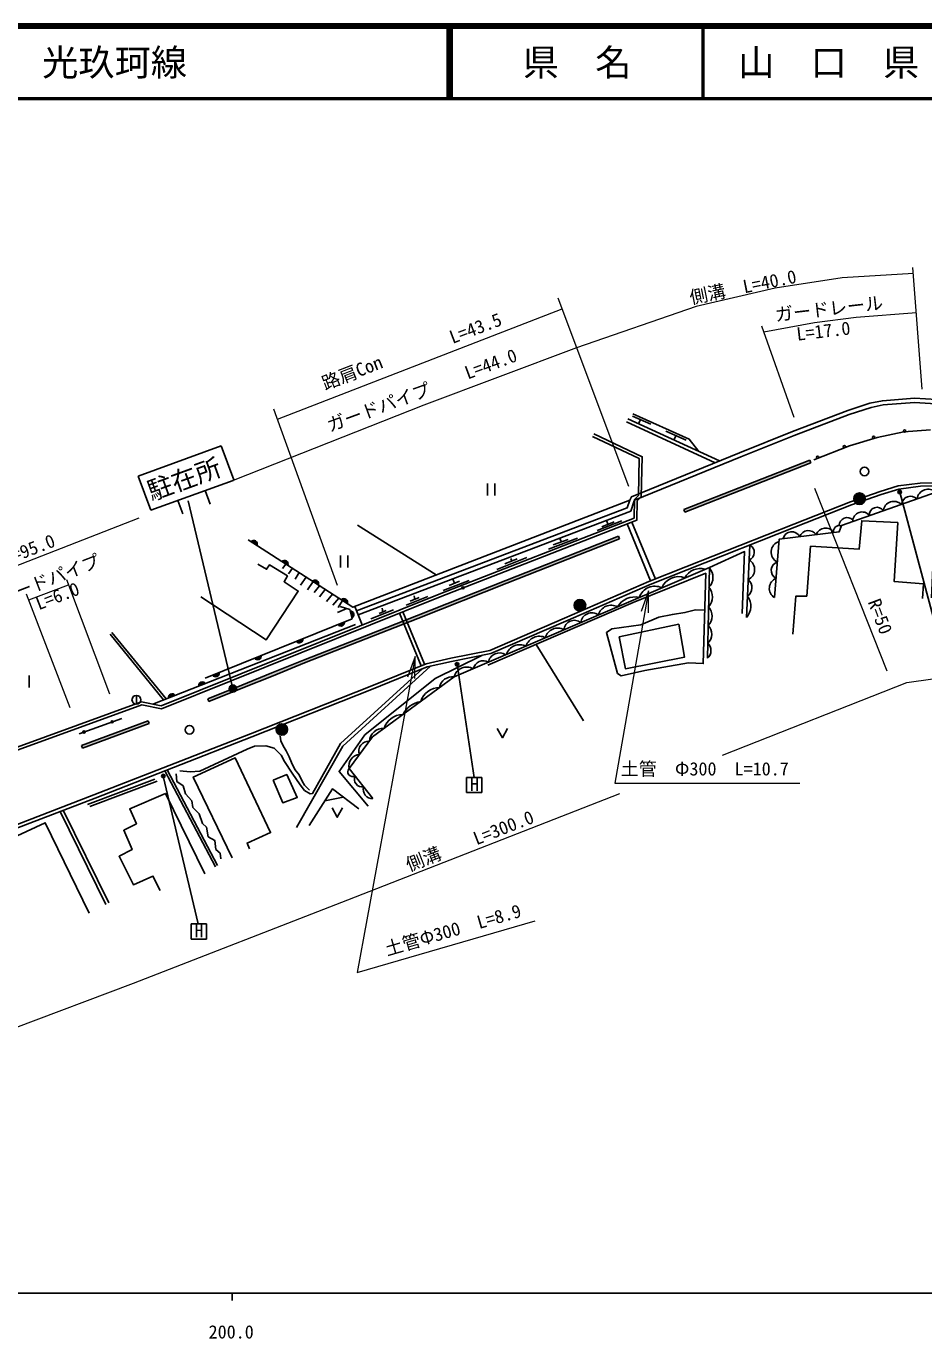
# Model space of a CAD drawing. Units: millimetres at full size, sheet at 1:1000; details may follow other scales. Extents: x 40000 to 680000, y 20000 to 380000.
# Drawn here: x 239538 to 363502, y 198715 to 380000 of the extents above; entities that cross this region are included whole.
import ezdxf
from ezdxf.enums import TextEntityAlignment as Align

# ---------------------------------------------------------------- set-up
doc = ezdxf.new("R2010")
doc.units = ezdxf.units.MM
doc.header["$LTSCALE"] = 1000
for name, color, linetype, lineweight in [('M-BGD', 7, 'Continuous', 25), ('M-BGD-EXST', 7, 'Continuous', 25), ('M-BMK-SRVR', 3, 'Continuous', 25), ('M-STR-HTXT', 7, 'Continuous', 13), ('M-STR-STRC', 7, 'Continuous', 25), ('M-TTL', 2, 'Continuous', 140), ('M-TTL-BAND', 7, 'Continuous', 25), ('M-TTL-LINE', 7, 'Continuous', 50)]:
    doc.layers.add(name, color=color, linetype=linetype, lineweight=lineweight)
doc.layers.add('M-TTL-TXT', color=7, linetype='Continuous')
doc.styles.add('ＭＳ ゴシック', font='')
doc.styles.get('ＭＳ ゴシック').set_extended_font_data('MS Gothic')

# ---------------------------------------------------------------- blocks, each defined once
blk = doc.blocks.new('open_arrow')
at = {"color": 0, "linetype": 'Continuous', "lineweight": -2}
blk.add_lwpolyline([(7.5, 1.25), (0, 0), (7.5, -1.25)], dxfattribs=at)

msp = doc.modelspace()

# ---------------------------------------------------------------- hatches: boundary and pattern name
at = {"layer": 'M-BGD'}
for points in [[(353825, 314747, 1), (355425, 314747, 0.41421), (354625, 315547, 0.41421)], [(271418, 308296, 0.82183), (270587, 308835)], [(275676, 305537, 0.82183), (274845, 306076)], [(279881, 302824, 0.82183), (279050, 303363)], [(283877, 300257, 0.82183), (283046, 300796)], [(284519, 298264, 0.82183), (284270, 299223)], [(315215, 300019, 1), (316815, 300019, 0.41421), (316015, 300819, 0.41421)], [(282571, 297377, 0.82183), (283485, 297759)], [(276821, 295047, 0.82183), (277735, 295428)], [(271082, 292721, 0.82183), (271996, 293102)], [(265275, 290367, 0.82183), (266189, 290749)], [(264280, 289219, 0.82183), (263359, 288856)], [(260092, 287569, 0.82183), (259170, 287206)], [(274036, 282866, 1), (275636, 282866, 0.41421), (274836, 283666, 0.41421)]]:
    msp.add_hatch(color=256, dxfattribs=at).paths.add_polyline_path(points)
at = {"layer": 'M-BGD-EXST'}
for points in [[(360443, 315661, 0.41421), (360193, 315911, 0.41421), (359943, 315661, 1)], [(299294, 291874, 0.41421), (299044, 292124, 0.41421), (298794, 291874, 1)], [(258715, 276436, 0.41421), (258465, 276686, 0.41421), (258215, 276436, 1)]]:
    msp.add_hatch(color=256, dxfattribs=at).paths.add_polyline_path(points)
at = {"layer": 'M-STR-STRC'}
for points in [[(347919, 319711), (347773, 320084), (330362, 313269), (330507, 312897)], [(305929, 303075), (321493, 309218), (321346, 309590), (305782, 303447), (293460, 298550), (285227, 295335), (277826, 292431), (273479, 290670), (269293, 289008), (264597, 287109), (264747, 286738), (269442, 288637), (273628, 290298), (277974, 292060), (285373, 294962), (293607, 298178)], [(267565, 288512, 1), (268565, 288512, 0.41421), (268065, 289012, 0.41421)], [(256496, 283675), (256358, 284050), (247179, 280662), (247318, 280287)]]:
    msp.add_hatch(color=256, dxfattribs=at).paths.add_polyline_path(points)

# ---------------------------------------------------------------- linework, layer by layer
at = {"layer": 'M-BGD'}
for p, q in [((322423, 325377), (334675, 319698)), ((322618, 325765), (335303, 319953)), ((323271, 326145), (325809, 325043)), ((324378, 325664), (324111, 325081)), ((327872, 324053), (330689, 322830)), ((329281, 323441), (329005, 322839)), ((303264, 316847), (303264, 315170)), ((304264, 316847), (304264, 315170)), ((285307, 311082), (296170, 304206)), ((318404, 310368), (321813, 311666)), ((319023, 310874), (320732, 311552)), ((319661, 311764), (319879, 311214)), ((322520, 311264), (325779, 303391)), ((323172, 311518), (326429, 303653)), ((311677, 307794), (315655, 309278)), ((312328, 308357), (314390, 309103)), ((313179, 309297), (313456, 308765)), ((339487, 308346), (339026, 298353)), ((282948, 306904), (282948, 305227)), ((283948, 306904), (283948, 305227)), ((304520, 304960), (308663, 306628)), ((305621, 305743), (307324, 306424)), ((306484, 306469), (306615, 306141)), ((275411, 305719), (274927, 305106)), ((276305, 305143), (275768, 304379)), ((277245, 304536), (276668, 303628)), ((278187, 303928), (277397, 302821)), ((279145, 303310), (278390, 302155)), ((297104, 302042), (300713, 303448)), ((297955, 302756), (299385, 303346)), ((298450, 303690), (298670, 303051)), ((280064, 302717), (279290, 301779)), ((280834, 302220), (280048, 301177)), ((281835, 301574), (281025, 300540)), ((282706, 301013), (281897, 300030)), ((292016, 300054), (295024, 301234)), ((292561, 300576), (293821, 301098)), ((293129, 301347), (293191, 300837)), ((283820, 299561), (282506, 299045)), ((283230, 300675), (282598, 299718)), ((284903, 299859), (285931, 297303)), ((287134, 298147), (290256, 299407)), ((288281, 298885), (289268, 299316)), ((288689, 299611), (288774, 299100)), ((291568, 299139), (294548, 291868)), ((257033, 286365), (285000, 297379)), ((291104, 298952), (294085, 291679)), ((251108, 296052), (258505, 286944)), ((251380, 296273), (258847, 287079)), ((309952, 294629), (316505, 284073)), ((239961, 290346), (239961, 288669)), ((254743, 287583), (254743, 286383)), ((246829, 282274), (252738, 284406)), ((248012, 272496), (257308, 275988)), ((248309, 272222), (257604, 275714)), ((258686, 277173), (265663, 263909)), ((259014, 277301), (265972, 264072)), ((280758, 273003), (283333, 273526)), ((250523, 258705), (244225, 271546)), ((250927, 258903), (244647, 271708))]:
    msp.add_line(p, q, dxfattribs=at)
for points in [[(285142, 299266), (322549, 313505), (322902, 314521), (323118, 314999), (338034, 321063), (345395, 324043), (353013, 326949), (356068, 327942), (357802, 328283), (362208, 328632), (368323, 328259)], [(285366, 298709), (323024, 313044), (323460, 314298), (323566, 314533), (338259, 320507), (345614, 323485), (353213, 326383), (356219, 327360), (357884, 327687), (362214, 328030), (368156, 327668)], [(323303, 326461), (331115, 322953), (332418, 321275)], [(192718, 265418), (196311, 266990), (199290, 268204), (209253, 270686), (218784, 273665), (224545, 275610), (237761, 280261), (255461, 286674), (258166, 286141), (296568, 301580), (323495, 312074), (323532, 314612), (324096, 315195), (324214, 320278), (317757, 323330)], [(193010, 265110), (196467, 266621), (199414, 267823), (209361, 270300), (218907, 273284), (224675, 275232), (237895, 279884), (255493, 286261), (258205, 285726), (296715, 301208), (323891, 311799), (323930, 314448), (324492, 315029), (324620, 320529), (317928, 323691)], [(348335, 320093), (353246, 322051), (357075, 323199), (360742, 323964), (364430, 324258)], [(233952, 268076), (248886, 273821), (270513, 282284), (287052, 288796), (294766, 291958), (298201, 292699), (303574, 293775), (313902, 298256), (325541, 303296), (330636, 305347), (345537, 311211), (353383, 314317), (357480, 315734), (359984, 316510), (363006, 316909), (366967, 316982), (371240, 316655), (376880, 315598), (382350, 313986), (386559, 312401), (396621, 308026), (420091, 297890), (446079, 286720)], [(234108, 267654), (249049, 273402), (270677, 281866), (287220, 288378), (294900, 291526), (298293, 292258), (303709, 293343), (314081, 297843), (325715, 302880), (330802, 304929), (345702, 310792), (353540, 313895), (357620, 315306), (360081, 316069), (363040, 316459), (366954, 316532), (371181, 316208), (376775, 315159), (382207, 313559), (386390, 311984), (396442, 307613), (419913, 297477), (445908, 286304)], [(342880, 301088), (343548, 309166), (351823, 310179), (352122, 311063), (365199, 315632), (364565, 301035)], [(270203, 309080), (284647, 299760), (322902, 314521)], [(345422, 296017), (345840, 301297), (347342, 301297), (347874, 308182), (354590, 307778), (354940, 311688), (359915, 311435), (359433, 303306), (363469, 303003), (363312, 300939)], [(333893, 305256), (338762, 307446), (338421, 298905)], [(263673, 301179), (272678, 295272), (277116, 301987), (275141, 303270), (275602, 304082), (273152, 305613), (272740, 305007), (271528, 305710)], [(287420, 273331), (284135, 277466), (287368, 281834), (298631, 290133), (333893, 305256), (333638, 292707)], [(303277, 291740), (323354, 300429), (333398, 304443), (333052, 291961), (331012, 292087), (324986, 291020), (321722, 290299), (321189, 290613), (319682, 296258), (320435, 296791), (324421, 297324), (326932, 298391), (328784, 298767), (330510, 299018), (331985, 299394), (333257, 299359)], [(264264, 289947), (284543, 298166), (284233, 299436), (282900, 299838)], [(302486, 293098), (296011, 289901), (286323, 282119), (282737, 277060), (286757, 272261)], [(260752, 277167), (262158, 277004), (263501, 277091), (270030, 280167), (271060, 280543), (272643, 280619), (273797, 280281), (274740, 279313), (275229, 278423), (276285, 276852), (277365, 275233), (277992, 274431), (278745, 273992), (279084, 274029), (282920, 280933), (294328, 291291)], [(276863, 269351), (283257, 280566), (295395, 291633)], [(304593, 283020), (305308, 281725), (306024, 283020)], [(274597, 281926), (274717, 281289), (275016, 280611), (275424, 279924), (275844, 279104), (276193, 278297), (276641, 277321), (277239, 276584), (277628, 275718), (277977, 275190), (278654, 274493)], [(267963, 265144), (262613, 276291), (268401, 278949), (273290, 268627), (270044, 267184), (270375, 266391)], [(266416, 265025), (266311, 265773), (265710, 266300), (265562, 267543), (264666, 268049), (264423, 269380), (263885, 269865), (263431, 271226), (262567, 272080), (262387, 273000), (261533, 274001), (261206, 275065), (260340, 275670), (260245, 276735)], [(273659, 275874), (274965, 272737), (276968, 273474), (275523, 276641), (273662, 275867)], [(258041, 260607), (257023, 262613), (254348, 261421), (252356, 265359), (254188, 266303), (252995, 268957), (254754, 269843), (253838, 271896), (258767, 274032), (264195, 262913)], [(278597, 269623), (281815, 274656), (285493, 271920)], [(281779, 272044), (282495, 270749), (283210, 272044)], [(213711, 248739), (214796, 251056), (211800, 257273), (232436, 266833), (233060, 265797), (242172, 269982), (248226, 257509)]]:
    msp.add_lwpolyline(points, dxfattribs=at)
msp.add_lwpolyline([(321412, 295686), (329661, 297395), (330465, 292869), (322303, 291260)], close=True, dxfattribs=at)
for centre, radius in [((356578, 323226), 150), ((360866, 324101), 150), ((352537, 321933), 150), ((348842, 320471), 150), ((354625, 314747), 800), ((299861, 302434), 150), ((316015, 300019), 800), ((254743, 286983), 600), ((251398, 283923), 150), ((274836, 282866), 800), ((247509, 282519), 150)]:
    msp.add_circle(centre, radius, dxfattribs=at)
for centre, radius, start, end in [((364133, 314471), 1576, 47.43459, 171.07742), ((359387, 312901), 1476, 45.86184, 172.65016), ((361682, 313804), 1277, 45.55372, 172.95828), ((352934, 311022), 1111, 45.77267, 179.47076), ((354985, 311624), 1291, 37.99818, 180.51382), ((357050, 312505), 1052, 33.82951, 184.68249), ((345275, 308962), 1223, 26.64493, 167.31289), ((347586, 309031), 1308, 35.49216, 158.46566), ((349950, 309299), 1389, 34.65992, 159.29791), ((351771, 310318), 716, 63.8263, 198.60928), ((270949, 308483), 505, 338.20492, 135.86311), ((338953, 307339), 1140, 292.62606, 62.09003), ((343941, 307381), 1519, 106.05652, 244.4771), ((275207, 305724), 505, 338.20492, 135.86311), ((332605, 302753), 2344, 73.1234, 153.30407), ((332406, 303887), 1983, 316.22171, 41.44506), ((338614, 304964), 1535, 295.16488, 59.55121), ((343628, 304852), 1207, 106.38051, 244.15311), ((279412, 303011), 505, 338.20492, 135.86311), ((329608, 301518), 2459, 68.42943, 157.99804), ((338247, 302452), 1517, 306.9531, 47.76299), ((343682, 302369), 1512, 112.58808, 237.94554), ((283408, 300444), 505, 338.20492, 135.86311), ((323593, 298401), 2775, 77.03575, 149.39173), ((326365, 300389), 2266, 64.85874, 161.56873), ((332264, 301189), 2058, 317.5343, 40.13248), ((337355, 299876), 2260, 317.62703, 37.08906), ((284300, 298719), 505, 295.7645, 93.42269), ((320337, 298198), 1834, 61.78415, 164.64332), ((332421, 298547), 1850, 315.07286, 42.59391), ((282990, 297658), 505, 213.8268, 11.48499), ((315239, 296514), 1434, 51.58276, 174.84472), ((317661, 297434), 1544, 54.00172, 172.42575), ((310414, 293817), 1928, 63.93814, 162.48934), ((312936, 295162), 1720, 59.43803, 166.98944), ((332504, 296043), 1714, 313.30945, 44.35733), ((277240, 295328), 505, 213.8268, 11.48499), ((307735, 292593), 1990, 65.03184, 161.39564), ((332689, 293771), 1425, 311.71435, 45.95242), ((271501, 293002), 505, 213.8268, 11.48499), ((302661, 290941), 1422, 59.65174, 166.77573), ((304909, 291882), 1556, 57.03641, 169.39106), ((265694, 290648), 505, 213.8268, 11.48499), ((298380, 288373), 1777, 81.868, 170.89641), ((300390, 289682), 1816, 60.80701, 165.62046), ((263855, 288946), 505, 32.66653, 190.32472), ((296648, 285900), 2755, 90.47194, 162.29247), ((259667, 287296), 505, 32.66653, 190.32472), ((294586, 283383), 3401, 99.51404, 153.25037), ((291501, 282265), 2650, 88.9569, 163.8075), ((288829, 281104), 1904, 86.19848, 175.81885), ((286818, 279907), 1340, 85.1788, 201.80372), ((285655, 277845), 1567, 92.9912, 193.99132), ((284598, 277009), 650, 135.39124, 301.53198), ((285968, 276032), 1113, 157.67385, 279.24938), ((287312, 274552), 1226, 161.88655, 275.03667)]:
    msp.add_arc(centre, radius, start, end, dxfattribs=at)
at = {"layer": 'M-BGD-EXST'}
for p, q in [((360193, 315661), (366926, 290514)), ((299044, 291874), (301398, 276249)), ((258465, 276436), (263302, 256008)), ((302461, 276249), (300361, 276249)), ((300361, 276249), (300361, 274149)), ((302461, 274149), (302461, 276249)), ((300361, 274149), (302461, 274149)), ((264428, 256008), (262328, 256008)), ((262328, 256008), (262328, 253908)), ((264428, 253908), (264428, 256008)), ((262328, 253908), (264428, 253908))]:
    msp.add_line(p, q, dxfattribs=at)
for centre in [(360193, 315661), (299044, 291874), (258465, 276436)]:
    msp.add_circle(centre, 250, dxfattribs=at)
at = {"layer": 'M-BMK-SRVR'}
for centre in [(355314, 318513), (262094, 282826)]:
    msp.add_circle(centre, 600, dxfattribs=at)
at = {"layer": 'M-STR-HTXT'}
for p, q in [((363304, 329896), (362013, 346672)), ((274243, 325749), (313540, 340958)), ((312958, 342506), (322743, 316483)), ((345601, 325949), (341134, 338575)), ((282517, 302760), (273746, 327130)), ((348427, 316218), (358405, 290976)), ((239882, 300790), (245381, 302846)), ((245113, 303565), (251019, 287773)), ((245594, 285868), (239587, 301561))]:
    msp.add_line(p, q, dxfattribs=at)
for points in [[(362077, 345848), (352217, 345249), (342987, 343844), (332069, 341270), (315557, 335594), (294447, 327641), (268117, 317251)], [(341407, 337803), (348403, 339069), (354161, 339836), (362490, 340477)], [(192796, 290338), (203636, 293051), (215171, 296677), (229044, 301904), (255151, 312080)], [(325500, 302022), (320813, 275467), (346383, 275467)], [(293248, 292966), (285230, 249306), (309835, 256449)], [(335702, 279323), (361150, 289342), (364778, 289841)], [(210701, 234634), (222390, 237026), (237747, 241555), (254364, 247834), (283957, 259335), (321506, 274005)]]:
    msp.add_lwpolyline(points, dxfattribs=at)
at = {"layer": 'M-STR-STRC'}
for p, q in [((255014, 317864), (266479, 322034)), ((266479, 322034), (268188, 317336)), ((330362, 313269), (347773, 320084)), ((330507, 312897), (347919, 319711)), ((347773, 320084), (347919, 319711)), ((255014, 317864), (256723, 313165)), ((256723, 313165), (268117, 317251)), ((264254, 315865), (264929, 313983)), ((260488, 314515), (261163, 312633)), ((268065, 288512), (261887, 314471)), ((330362, 313269), (330507, 312897)), ((321346, 309590), (321493, 309218)), ((264597, 287109), (264747, 286738)), ((247179, 280662), (256358, 284050)), ((247318, 280287), (256496, 283675)), ((256358, 284050), (256496, 283675)), ((247179, 280662), (247318, 280287))]:
    msp.add_line(p, q, dxfattribs=at)
for points in [[(264597, 287109), (269293, 289008), (273479, 290670), (277826, 292431), (285227, 295335), (293460, 298550), (305782, 303447), (321346, 309590)], [(264747, 286738), (269442, 288637), (273628, 290298), (277974, 292060), (285373, 294962), (293607, 298178), (305929, 303075), (321493, 309218)]]:
    msp.add_lwpolyline(points, dxfattribs=at)
msp.add_circle((268065, 288512), 500, dxfattribs=at)
at = {"layer": 'M-TTL'}
msp.add_line((680000, 380000), (40000, 380000), dxfattribs=at)
at = {"layer": 'M-TTL-BAND'}
for p, q in [((40000, 205000), (579000, 205000)), ((268000, 205000), (268000, 204000))]:
    msp.add_line(p, q, dxfattribs=at)
at = {"layer": 'M-TTL-LINE'}
for p, q in [((297750, 380000), (297750, 370000)), ((298250, 380000), (298250, 370000)), ((333000, 380000), (333000, 370000)), ((40000, 370000), (680000, 370000))]:
    msp.add_line(p, q, dxfattribs=at)

# ---------------------------------------------------------------- block references
at = {"layer": 'M-STR-HTXT', "xscale": 400, "yscale": 400}
for p, rotation in [((325500, 302022), 260), ((293248, 292966), 259.6)]:
    msp.add_blockref('open_arrow', p, dxfattribs=dict(at, rotation=rotation))

# ---------------------------------------------------------------- texts
at = {"layer": 'M-BGD-EXST', "style": 'ＭＳ ゴシック'}
for p in [(300813, 273841), (262780, 253600)]:
    msp.add_text('H', height=1833, dxfattribs=at).set_placement(p, align=Align.BOTTOM_LEFT)
at = {"layer": 'M-STR-HTXT', "style": 'ＭＳ ゴシック'}
for s, rotation, p in [('側溝\u3000L=40.0', 11.51, (331485, 341069)), ('ガードレール', 6.546, (343135, 338689)), ('L=43.5', 20.78, (298607, 335600)), ('L=17.0', 6.674, (346093, 336017)), ('L=44.0', 20.437, (300707, 330685)), ('路肩Con', 21.148, (280998, 329206)), ('ガードパイプ', 20.141, (281666, 323431)), ('側溝\u3000\u3000L=95.0', 21.256, (227627, 301370)), ('ガードパイプ', 21.204, (236122, 299505)), ('L=6.0', 21.152, (241467, 298817)), ('R=50', 290.749, (355239, 300296)), ('側溝\u3000\u3000L=300.0', 21.34, (292605, 262714)), ('土管Φ300\u3000L=8.9', 16.189, (289528, 251074))]:
    msp.add_text(s, height=1833, rotation=rotation, dxfattribs=at).set_placement(p, align=Align.BOTTOM_LEFT)
msp.add_text('土管\u3000Φ300\u3000L=10.7', height=1833, dxfattribs=at).set_placement((321633, 275967), align=Align.BOTTOM_LEFT)
at = {"layer": 'M-STR-STRC', "style": 'ＭＳ ゴシック'}
msp.add_text('駐在所', height=2566, rotation=19.99, dxfattribs=at).set_placement((261328, 317456), align=Align.MIDDLE_CENTER)
at = {"layer": 'M-TTL-BAND', "style": 'ＭＳ ゴシック'}
msp.add_text('200.0', height=1833, dxfattribs=at).set_placement((267844, 198195), align=Align.BOTTOM_CENTER)
at = {"layer": 'M-TTL-TXT', "style": 'ＭＳ ゴシック'}
msp.add_text('一般県道\u3000光玖珂線', height=3666, dxfattribs=at).set_placement((216734, 375000), align=Align.MIDDLE_LEFT)
for s, p in [('県\u3000名', (315625, 375000)), ('山\u3000口\u3000県', (350375, 375000))]:
    msp.add_text(s, height=3666, dxfattribs=at).set_placement(p, align=Align.MIDDLE_CENTER)

doc.saveas('drawing.dxf')
